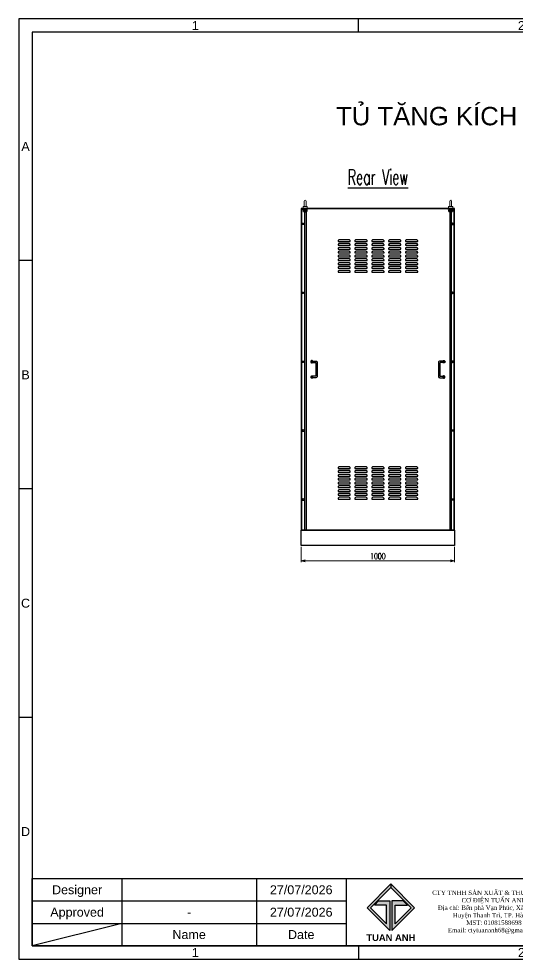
# Model space of a CAD drawing. Header units: millimetres. Extents: x 173893 to 258446, y -176540 to -123824.
# Drawn here: x 182234 to 185486, y -143969 to -137826 of the extents above; entities that cross this region are included whole.
import ezdxf
from ezdxf.enums import TextEntityAlignment as Align

# ---------------------------------------------------------------- set-up
doc = ezdxf.new("R2010")
doc.units = ezdxf.units.MM
doc.header["$LTSCALE"] = 3
doc.linetypes.add('ACAD_ISO04W100', pattern=[30, 24, -3, 0, -3])
doc.linetypes.add('CACHE2', pattern=[4.7625, 3.175, -1.5875])
for name, color, linetype, lineweight in [('@.0.DM. NÉT CHÍNH', 7, 'Continuous', 25), ('FORT', 2, 'Continuous', 35), ('POINTILLE', 8, 'CACHE2', 25)]:
    doc.layers.add(name, color=color, linetype=linetype, lineweight=lineweight)
doc.layers.add('@.DM. KÍCH THƯỚC', color=8, linetype='Continuous', transparency=0.2)
for name, color, linetype in [('@.DM. NÉT CHÍNH', 7, 'Continuous'), ('@.DM. NÉT ĐỤC', 2, 'Continuous'), ('@.TEXT', 7, 'Continuous'), ('@.VISIBLE', 7, 'Continuous'), ('Ann_green', 3, 'Continuous'), ('centerline', 6, 'ACAD_ISO04W100'), ('equipments', 2, 'Continuous')]:
    doc.layers.add(name, color=color, linetype=linetype)
doc.styles.add('Ann_w01', font='romans.shx', dxfattribs={"width": 0.6, "bigfont": 'chineset.shx'})
doc.styles.add('Arial', font='arial.ttf')
doc.dimstyles.new('Dim 01_SC20', dxfattribs={"dimscale": 20, "dimtxt": 2, "dimasz": 1.3, "dimexe": 0.5, "dimexo": 0.5, "dimgap": 0.5, "dimtad": 1, "dimdec": 1, "dimzin": 12, "dimdsep": 46, "dimtxsty": 'Ann_w01', "dimblk": 'OPEN30', "dimcen": 1.5, "dimclrd": 6, "dimclre": 6, "dimclrt": 3, "dimadec": 1, "dimazin": 3, "dimtm": 1e-09, "dimtfac": 1, "dimtdec": 1, "dimtix": 1, "dimtmove": 0, "dimatfit": 3, "dimldrblk": 'OPEN30', "dimfxl": 1, "dimtolj": 1, "dimlwd": 0, "dimlwe": 0, "dimarcsym": 0})

# ---------------------------------------------------------------- blocks, each defined once
blk = doc.blocks.new('Standard ISO')
at = {"color": 6}
for p, q in [((-6, 0), (0, 0)), ((6, 0), (2, 0)), ((4, -2), (4, 2))]:
    blk.add_line(p, q, dxfattribs=at)
blk.add_lwpolyline([(-0.5, 1.5), (-0.5, -1.5), (-5.5, -0.75), (-5.5, 0.75), (-0.5, 1.5)])
for radius in [1.5, 0.75]:
    blk.add_circle((4, 0), radius)
blk = doc.blocks.new('A$C4dbb82d6')
at = {"layer": '@.VISIBLE'}
h = blk.add_hatch(color=30, dxfattribs=at)
h.dxf.hatch_style = 1
h.paths.add_polyline_path([(0.21, 4.97), (3.62, 1.56), (3.62, 5.97), (1.92, 5.97), (1.3, 5.35), (3.12, 5.35), (3.12, 2.59), (0.74, 4.97), (3.75, 7.98), (3.75, 8.51)])
h = blk.add_hatch(color=150, dxfattribs=at)
h.dxf.hatch_style = 1
h.paths.add_polyline_path([(6.76, 4.97), (4.37, 2.59), (4.37, 5.35), (6.2, 5.35), (5.58, 5.97), (3.88, 5.97), (3.88, 1.56), (7.29, 4.97), (3.75, 8.51), (3.75, 7.98)])
at = {"layer": '@.VISIBLE', "color": 30}
blk.add_lwpolyline([(3.62, 5.97), (3.62, 1.56), (0.21, 4.97), (3.75, 8.51), (3.75, 7.98), (0.74, 4.97), (3.12, 2.59), (3.12, 5.35), (1.3, 5.35), (1.92, 5.97)], close=True, dxfattribs=at)
at = {"layer": '@.VISIBLE', "color": 150}
blk.add_lwpolyline([(3.88, 5.97), (3.88, 1.56), (7.29, 4.97), (3.75, 8.51), (3.75, 7.98), (6.76, 4.97), (4.37, 2.59), (4.37, 5.35), (6.2, 5.35), (5.58, 5.97)], close=True, dxfattribs=at)
at = {"layer": '@.VISIBLE', "color": 30, "insert": (3.75, 0.51), "char_height": 1, "attachment_point": 5, "style": 'Ann_w01'}
blk.add_mtext_dynamic_manual_height_columns('{\\fArial|b1|i0|c0|p34;\\W1;TUAN ANH}', width=7.5, gutter_width=49.6, heights=[0], dxfattribs=at)
blk = doc.blocks.new('KHUNG BAN VE (Made by Tung)')
at = {"layer": '@.VISIBLE', "color": 8}
for p, q in [((75.75, 207), (75.75, 210)), ((148.5, 207), (148.5, 210)), ((221.25, 207), (221.25, 210)), ((3, 156), (0, 156)), ((294, 156), (297, 156)), ((3, 105), (0, 105)), ((294, 105), (297, 105)), ((3, 54), (0, 54)), ((294, 54), (297, 54)), ((23, 18), (23, 3)), ((53, 18), (53, 3)), ((73, 18), (73, 3)), ((123, 18), (123, 3)), ((223, 18), (223, 3)), ((243, 18), (243, 3)), ((274, 18), (274, 3)), ((284, 18), (284, 3)), ((3, 13), (73, 13)), ((123, 13), (294, 13)), ((3, 8), (73, 8)), ((23, 8), (3, 3)), ((223, 8), (294, 8)), ((75.75, 3), (75.75, 0)), ((148.5, 3), (148.5, 0)), ((221.25, 3), (221.25, 0))]:
    blk.add_line(p, q, dxfattribs=at)
for points in [[(0, 0), (297, 0), (297, 210), (0, 210)], [(3, 3), (294, 3), (294, 207), (3, 207)], [(3, 18), (294, 18), (294, 3), (3, 3)]]:
    blk.add_lwpolyline(points, close=True, dxfattribs=at)
at = {"xscale": 1.5, "yscale": 1.5, "zscale": 1.5}
blk.add_blockref('A$C4dbb82d6', (77.375, 4.041), dxfattribs=at)
blk.add_blockref('Standard ISO', (258.5, 5.5))
at = {"layer": '@.TEXT', "color": 1, "style": 'Arial'}
for s, p in [('1', (39.375, 208.5)), ('2', (112.125, 208.5)), ('3', (184.875, 208.5)), ('4', (257.625, 208.5)), ('A', (1.5, 181.5)), ('A', (295.5, 181.5)), ('B', (1.5, 130.5)), ('B', (295.5, 130.5)), ('C', (1.5, 79.5)), ('C', (295.5, 79.5)), ('D', (1.5, 28.5)), ('D', (295.5, 28.5)), ('27/07/2026', (63, 15.5)), ('27/07/2026', (63, 10.5)), ('1', (39.375, 1.5)), ('2', (112.125, 1.5)), ('3', (184.875, 1.5)), ('4', (257.625, 1.5))]:
    blk.add_text(s, height=2, dxfattribs=at).set_placement(p, align=Align.MIDDLE_CENTER)
at = {"layer": '@.TEXT', "color": 2, "style": 'Arial'}
for s, p in [('Designer', (13, 15.5)), ('DRAWING NAME', (173, 15.5)), ('Project', (233, 15.5)), ('Scale', (279, 15.5)), ('Approved', (13, 10.5)), ('Customer', (233, 10.5)), ('Page', (279, 10.5)), ('Name', (38, 5.5)), ('Date', (63, 5.5)), ('Standard', (233, 5.5)), ('Total', (279, 5.5))]:
    blk.add_text(s, height=2, dxfattribs=at).set_placement(p, align=Align.MIDDLE_CENTER)
at = {"layer": '@.TEXT', "color": 1, "style": 'Arial'}
for tag, height, p in [('DESIGNER_NAME', 2, (38, 15.5)), ('PROJECT_CODE', 2, (258.5, 15.5)), ('SCALE', 2, (289, 15.5)), ('APPROVED_NAME', 2, (38, 10.5)), ('CUSTOMER_NAME', 2, (258.5, 10.5)), ('PAGE', 2, (289, 10.5)), ('DRAWING_NAME', 4, (173, 8)), ('TOTAL', 2, (289, 5.5))]:
    blk.add_attdef(tag, text='', height=height, dxfattribs=at).set_placement(p, align=Align.MIDDLE_CENTER)
at = {"layer": '@.VISIBLE', "color": 30, "insert": (106, 10.5), "char_height": 1, "attachment_point": 5, "style": 'Ann_w01'}
blk.add_mtext_dynamic_manual_height_columns('{\\fTimes New Roman|b0|i0|c0|p18;\\W1;CTY TNHH SẢN XUẤT & THƯƠNG MẠI CƠ ĐIỆN TUẤN ANH\\PĐịa chỉ: Bến phà Vạn Phúc, Xã Ninh Sở, Huyện Thanh Trì, TP. Hà Nội\\PMST: 01081588698\\PEmail: ctytuananh68@gmail.com}', width=28.70976, gutter_width=99.197, heights=[0], dxfattribs=at)
blk = doc.blocks.new('HM12_COTE')
at = {"layer": 'FORT'}
for p, q in [((-11, 9.2), (-9.5, 10)), ((-11, 0.8), (-11, 9.2)), ((-9.5, 0), (-11, 0.8)), ((9.5, 10), (-9.5, 10)), ((-9.5, 0), (9.5, 0)), ((-5.5, 0.8), (-5.5, 9.2)), ((5.5, 0.8), (5.5, 9.2)), ((11, 9.2), (9.5, 10)), ((9.5, 0), (11, 0.8)), ((11, 0.8), (11, 9.2))]:
    blk.add_line(p, q, dxfattribs=at)
for centre, radius, start, end in [((-8.2, 5.1), 4.86, 55.61585, 124.38415), ((-8.2, 4.9), 4.86, 235.61585, 304.38415), ((0, -8.2), 18.2, 72.4121, 107.5879), ((0, 18.2), 18.2, 252.4121, 287.5879), ((8.2, 5.1), 4.86, 55.61585, 124.38415), ((8.2, 4.9), 4.86, 235.61585, 304.38415)]:
    blk.add_arc(centre, radius, start, end, dxfattribs=at)
blk = doc.blocks.new('CALE_M12_IPN')
at = {"layer": 'FORT'}
for p, q in [((-13.5, 3.61), (13.5, 3.61)), ((-13.5, -1.89), (-13.5, 3.61)), ((13.5, 1.89), (-13.5, -1.89)), ((13.5, 3.61), (13.5, 1.89))]:
    blk.add_line(p, q, dxfattribs=at)
at = {"layer": 'POINTILLE'}
for p, q in [((-7, 3.61), (-7, -0.98)), ((7, 3.61), (7, 0.98))]:
    blk.add_line(p, q, dxfattribs=at)
blk = doc.blocks.new('RONDELLE_M12')
at = {"layer": 'FORT'}
blk.add_lwpolyline([(-13.5, 2.5), (-13.5, 0), (13.5, 0), (13.5, 2.5)], close=True, dxfattribs=at)
at = {"layer": 'POINTILLE'}
for p, q in [((-7, 0), (-7, 2.5)), ((7, 0), (7, 2.5))]:
    blk.add_line(p, q, dxfattribs=at)
blk = doc.blocks.new('Lifting Front')
at = {"layer": 'centerline'}
blk.add_line((0, -2), (0, 2), dxfattribs=at)
at = {"layer": 'equipments', "lineweight": 0}
for p, q in [((-13.5, 0), (-13.5, 10.3)), ((13.5, 0), (-13.5, 0)), ((-10.3, 13.5), (10.3, 13.5)), ((-6, 47), (-6, 13.5)), ((-6, 0), (-6, -24)), ((6, 0), (-6, 0)), ((6, 47), (6, 13.5)), ((6, 0), (6, -24)), ((13.5, 0), (13.5, 10.3)), ((6, -24), (-6, -24))]:
    blk.add_line(p, q, dxfattribs=at)
at = {"layer": 'equipments', "color": 8, "lineweight": 0}
for p, q in [((6, -1), (-6, -3)), ((6, -3), (-6, -5)), ((6, -5), (-6, -7)), ((6, -7), (-6, -9)), ((6, -9), (-6, -11)), ((6, -11), (-6, -13)), ((6, -13), (-6, -15)), ((6, -15), (-6, -17)), ((6, -17), (-6, -19)), ((6, -19), (-6, -21)), ((6, -21), (-6, -23))]:
    blk.add_line(p, q, dxfattribs=at)
at = {"layer": 'equipments', "lineweight": 0}
for centre, radius, start, end in [((-10.3, 10.3), 3.17, 90, 180), ((0, 47), 6, 0, 180), ((10.3, 10.3), 3.17, 0, 90)]:
    blk.add_arc(centre, radius, start, end, dxfattribs=at)
for name, p in [('RONDELLE_M12', (0, -4.5)), ('CALE_M12_IPN', (0, -8.1)), ('HM12_COTE', (0, -20))]:
    blk.add_blockref(name, p)
blk = doc.blocks.new('PL004-2')
at = {"layer": 'Ann_green'}
for centre in [(0, 50), (0, -50)]:
    blk.add_circle(centre, 5.25, dxfattribs=at)
at = {"layer": 'equipments'}
for p, q in [((-1.5, 54.8), (-1.5, 45.2)), ((-1, 54.9), (-1, 53.4)), ((-1, 46.6), (-1, 45.1)), ((1, 54.9), (1, 53.4)), ((1, 46.6), (1, 45.1)), ((1.5, 54.8), (1.5, 45.2)), ((3, 54), (3, 46)), ((-1.5, -45.2), (-1.5, -54.8)), ((-1, -45.1), (-1, -46.6)), ((-1, -53.4), (-1, -54.9)), ((1, -45.1), (1, -46.6)), ((1, -53.4), (1, -54.9)), ((1.5, -45.2), (1.5, -54.8)), ((3, -46), (3, -54))]:
    blk.add_line(p, q, dxfattribs=at)
for points in [[(-1.5, 54.8), (-25.3, 54.8, 0.414214), (-34.8, 45.2), (-34.8, -45.3, 0.414214), (-25.3, -54.7), (-5.8, -54.7)], [(-1.5, 45.2), (-22.3, 45.2, 0.414214), (-25.3, 42.2), (-25.3, -42.2, 0.414214), (-22.3, -45.3), (-5.8, -45.3), (-1.6, -45.3, -1.381316), (-1.6, -54.7), (-5.8, -54.7, 2.800862), (-5.8, -45.3)]]:
    blk.add_lwpolyline(points, format="xyb", dxfattribs=at)
blk.add_lwpolyline([(-5.8, 45.2), (-1.6, 45.2, 1.381316), (-1.6, 54.8), (-5.8, 54.8, -2.800862)], format="xyb", close=True, dxfattribs=at)
for centre, start, end in [((0, 54.5), 189.09744, 351.2712), ((0, 45.5), 8.7288, 170.90256), ((0, -45.5), 189.09744, 351.2712), ((0, -54.5), 8.7288, 170.90256)]:
    blk.add_arc(centre, 1.52, start, end, dxfattribs=at)
blk = doc.blocks.new('_Open30')
at = {"color": 0, "linetype": 'ByBlock', "lineweight": -2}
for p, q in [((-1, 0.27), (0, 0)), ((0, 0), (-1, -0.27)), ((0, 0), (-1, 0))]:
    blk.add_line(p, q, dxfattribs=at)
blk = doc.blocks.new('*D632')
at = {"layer": '@.DM. KÍCH THƯỚC', "color": 6, "lineweight": 0, "transparency": 16777216}
for p, q in [((184077.2, -141276.4), (184077.2, -141376.4)), ((185077.2, -141276.4), (185077.2, -141376.4)), ((184103.2, -141366.4), (185051.2, -141366.4))]:
    blk.add_line(p, q, dxfattribs=at)
at = {"layer": 'Defpoints', "color": 0, "transparency": 16777216}
for p in [(184077.2, -141266.4), (185077.2, -141266.4), (185077.2, -141366.4)]:
    blk.add_point(p, dxfattribs=at)
at = {"layer": '@.DM. KÍCH THƯỚC', "color": 6, "lineweight": 0, "transparency": 16777216, "xscale": 26, "yscale": 26, "zscale": 26, "rotation": 180}
blk.add_blockref('_Open30', (184077.2, -141366.4), dxfattribs=at)
at = {"layer": '@.DM. KÍCH THƯỚC', "color": 6, "lineweight": 0, "transparency": 16777216, "xscale": 26, "yscale": 26, "zscale": 26}
blk.add_blockref('_Open30', (185077.2, -141366.4), dxfattribs=at)
at = {"layer": '@.DM. KÍCH THƯỚC', "color": 3, "transparency": 16777216, "insert": (184577.2, -141336.4), "char_height": 40, "attachment_point": 5, "style": 'Ann_w01'}
blk.add_mtext('\\A1;1000', dxfattribs=at)
blk = doc.blocks.new('*U631')
at = {"color": 2}
blk.add_lwpolyline([(32, 5.5), (-32, 5.5, 0.414214), (-40, -2.5), (-40, -5.5), (40, -5.5), (40, -2.5, 0.414214)], format="xyb", close=True, dxfattribs=at)
blk = doc.blocks.new('*U630')
at = {"color": 0, "linetype": 'ByBlock', "lineweight": -2}
for p in [(0, 200), (110, 200), (220, 200), (330, 200), (440, 200), (0, 175), (0, 150), (0, 125), (110, 175), (110, 150), (110, 125), (220, 175), (220, 150), (220, 125), (330, 175), (330, 150), (330, 125), (440, 175), (440, 150), (440, 125), (0, 100), (0, 75), (110, 100), (110, 75), (220, 100), (220, 75), (330, 100), (330, 75), (440, 100), (440, 75), (0, 50), (0, 25), (0, 0), (110, 50), (110, 25), (110, 0), (220, 50), (220, 25), (220, 0), (330, 50), (330, 25), (330, 0), (440, 50), (440, 25), (440, 0)]:
    blk.add_blockref('*U631', p, dxfattribs=at)
blk = doc.blocks.new('*U629')
at = {"color": 2}
blk.add_lwpolyline([(32, 5.5), (-32, 5.5, 0.414214), (-40, -2.5), (-40, -5.5), (40, -5.5), (40, -2.5, 0.414214)], format="xyb", close=True, dxfattribs=at)
blk = doc.blocks.new('*U628')
at = {"color": 0, "linetype": 'ByBlock', "lineweight": -2}
for p in [(0, 200), (110, 200), (220, 200), (330, 200), (440, 200), (0, 175), (0, 150), (0, 125), (110, 175), (110, 150), (110, 125), (220, 175), (220, 150), (220, 125), (330, 175), (330, 150), (330, 125), (440, 175), (440, 150), (440, 125), (0, 100), (0, 75), (110, 100), (110, 75), (220, 100), (220, 75), (330, 100), (330, 75), (440, 100), (440, 75), (0, 50), (0, 25), (0, 0), (110, 50), (110, 25), (110, 0), (220, 50), (220, 25), (220, 0), (330, 50), (330, 25), (330, 0), (440, 50), (440, 25), (440, 0)]:
    blk.add_blockref('*U629', p, dxfattribs=at)

msp = doc.modelspace()

# ---------------------------------------------------------------- linework, layer by layer
at = {"layer": '@.DM. NÉT CHÍNH'}
for p, q in [((184098.54, -139068.4), (184098.54, -141164.4)), ((184108.54, -139068.4), (184108.54, -141164.4)), ((185045.78, -139068.4), (185045.78, -141164.4)), ((185055.78, -139068.4), (185055.78, -141164.4))]:
    msp.add_line(p, q, dxfattribs=at)
for points in [[(184079.16, -139066.4), (185075.16, -139066.4), (185075.16, -139064.9), (184079.16, -139064.9)], [(185077.16, -139066.4), (184077.16, -139066.4), (184077.16, -141166.4), (185077.16, -141166.4)]]:
    msp.add_lwpolyline(points, close=True, dxfattribs=at)
msp.add_lwpolyline([(185070.16, -139068.4), (184084.16, -139068.4, 0.4142136), (184079.16, -139073.4), (184079.16, -141159.4, 0.4142136), (184084.16, -141164.4), (185070.16, -141164.4, 0.4142136), (185075.16, -141159.4), (185075.16, -139073.4, 0.4142136)], format="xyb", close=True, dxfattribs=at)
at = {"layer": '@.DM. NÉT ĐỤC'}
for points in [[(184087.66, -139161.9), (184090.66, -139161.9, -1), (184090.66, -139170.9), (184087.66, -139170.9, -1)], [(185066.66, -139161.9), (185063.66, -139161.9, 1), (185063.66, -139170.9), (185066.66, -139170.9, 1)], [(184087.66, -139611.9), (184090.66, -139611.9, -1), (184090.66, -139620.9), (184087.66, -139620.9, -1)], [(185066.66, -139611.9), (185063.66, -139611.9, 1), (185063.66, -139620.9), (185066.66, -139620.9, 1)], [(184087.66, -140061.9), (184090.66, -140061.9, -1), (184090.66, -140070.9), (184087.66, -140070.9, -1)], [(185066.66, -140061.9), (185063.66, -140061.9, 1), (185063.66, -140070.9), (185066.66, -140070.9, 1)], [(184087.66, -140520.9), (184090.66, -140520.9, 1), (184090.66, -140511.9), (184087.66, -140511.9, 1)], [(185066.66, -140520.9), (185063.66, -140520.9, -1), (185063.66, -140511.9), (185066.66, -140511.9, -1)], [(184087.66, -140970.9), (184090.66, -140970.9, 1), (184090.66, -140961.9), (184087.66, -140961.9, 1)], [(185066.66, -140970.9), (185063.66, -140970.9, -1), (185063.66, -140961.9), (185066.66, -140961.9, -1)]]:
    msp.add_lwpolyline(points, format="xyb", close=True, dxfattribs=at)
at = {"layer": '@.VISIBLE'}
msp.add_lwpolyline([(185077.16, -141266.4), (184077.16, -141266.4), (184077.16, -141166.4), (185077.16, -141166.4)], close=True, dxfattribs=at)

# ---------------------------------------------------------------- block references
for name, p in [('*U628', (184357.16, -139475.2)), ('*U630', (184357.16, -140957.6))]:
    msp.add_blockref(name, p)
ref = msp.add_blockref('KHUNG BAN VE (Made by Tung)', (182234.1, -143968.93), dxfattribs=dict(at, xscale=29.25, yscale=29.25, zscale=29.25))
ref.add_attrib('APPROVED_NAME', '-', dxfattribs={"layer": '@.TEXT', "color": 1, "height": 58.5, "style": 'Arial'}).set_placement((183345.6, -143661.81), align=Align.MIDDLE_CENTER)
ref.add_attrib('TOTAL', '-', dxfattribs={"layer": '@.TEXT', "color": 1, "height": 58.5, "style": 'Arial'}).set_placement((190687.35, -143808.06), align=Align.MIDDLE_CENTER)
ref.add_attrib('PAGE', '001', dxfattribs={"layer": '@.TEXT', "color": 1, "height": 58.5, "style": 'Arial'}).set_placement((190687.35, -143661.81), align=Align.MIDDLE_CENTER)
ref.add_attrib('SCALE', '1:1', dxfattribs={"layer": '@.TEXT', "color": 1, "height": 58.5, "style": 'Arial'}).set_placement((190687.35, -143515.56), align=Align.MIDDLE_CENTER)
ref.add_attrib('CUSTOMER_NAME', 'ĐỨC ANH', dxfattribs={"layer": '@.TEXT', "color": 1, "height": 58.5, "style": 'Arial'}).set_placement((189795.23, -143661.81), align=Align.MIDDLE_CENTER)
ref.add_attrib('PROJECT_CODE', '-', dxfattribs={"layer": '@.TEXT', "color": 1, "height": 58.5, "style": 'Arial'}).set_placement((189795.23, -143515.56), align=Align.MIDDLE_CENTER)
ref.add_attrib('DRAWING_NAME', 'TĐT.1,2,3,4 (NHÀ KTNV)', dxfattribs={"layer": '@.TEXT', "color": 1, "height": 117, "style": 'Arial'}).set_placement((187294.35, -143734.93), align=Align.MIDDLE_CENTER)
at = {"layer": 'equipments'}
for name, p in [('Lifting Front', (184102.16, -139064.9)), ('PL004-2', (185007.57, -140116.4))]:
    msp.add_blockref(name, p, dxfattribs=at)
at = {"layer": 'equipments', "xscale": -1}
for name, p in [('Lifting Front', (185052.16, -139064.9)), ('PL004-2', (184146.76, -140116.4))]:
    msp.add_blockref(name, p, dxfattribs=at)

# ---------------------------------------------------------------- texts
at = {"layer": '@.0.DM. NÉT CHÍNH', "color": 2, "style": 'Ann_w01', "width": 0.6}
msp.add_text('%%URear View', height=100, dxfattribs=at).set_placement((184577.16, -138860.06), align=Align.MIDDLE_CENTER)
at = {"layer": '@.DM. NÉT CHÍNH', "linetype": 'Continuous', "style": 'Arial'}
msp.add_text('TỦ TĂNG KÍCH THƯỚC H2200xW(1000+1000+900+900)xD1000', height=120, dxfattribs=at).set_placement((186769.97, -138462), align=Align.MIDDLE_CENTER)

# ---------------------------------------------------------------- dimensions: what is measured, and where the dimension line sits
at = {"layer": '@.DM. KÍCH THƯỚC'}
dim = msp.add_linear_dim(base=(185077.16, -141366.4), p1=(184077.16, -141266.4), p2=(185077.16, -141266.4), angle=180, dimstyle='Dim 01_SC20', dxfattribs=at)
dim.commit()
dim.dimension.update_dxf_attribs({"geometry": '*D632', "text_midpoint": (184577.16, -141336.4)})

doc.saveas('drawing.dxf')
